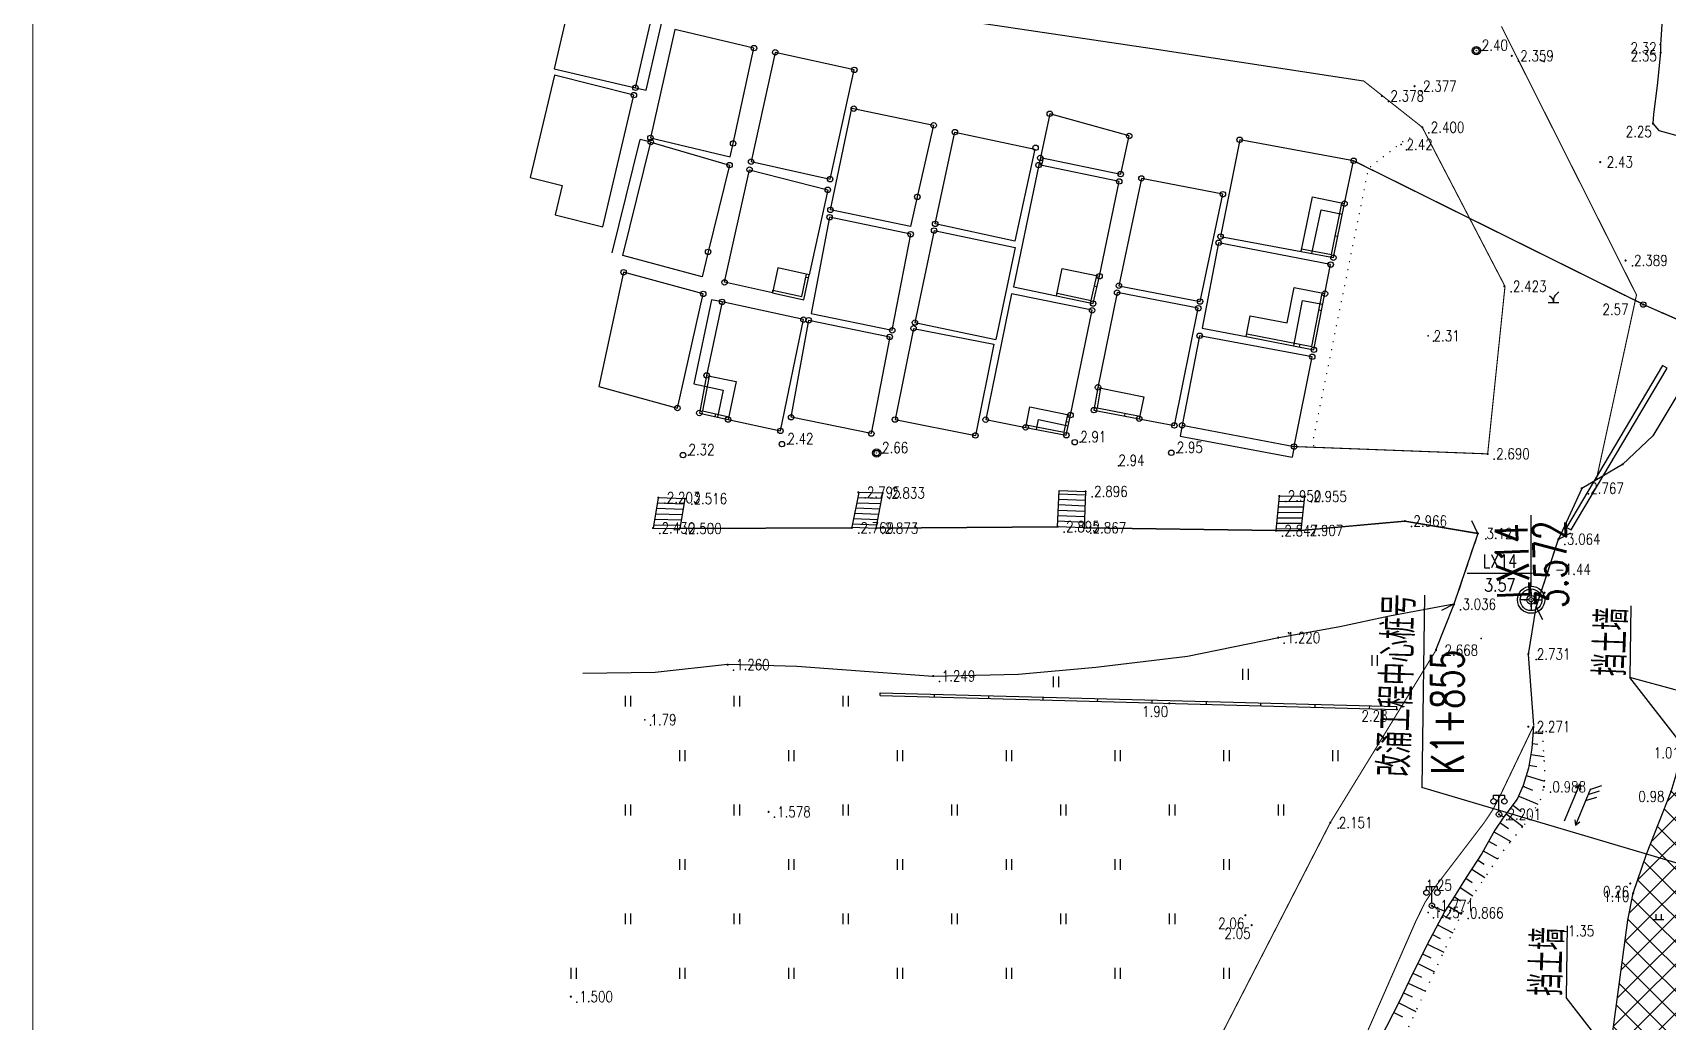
# Model space of a CAD drawing. Extents: x 500036 to 1001740, y 2543128 to 5086681.
# Drawn here: x 500612.9 to 500763.1, y 2544388.8 to 2544479.6 of the extents above; entities that cross this region are included whole.
import ezdxf
from ezdxf.enums import TextEntityAlignment as Align

# ---------------------------------------------------------------- set-up
doc = ezdxf.new("R2010")
doc.units = 0
doc.header["$LTSCALE"] = 0.5
for name, pattern in [('2-1', [6, 2, -1, 2, -1]), ('X4', [1.6, 0, -1.6]), ('X5', [3, 2, -1])]:
    doc.linetypes.add(name, pattern=pattern)
doc.layers.get('0').update_dxf_attribs({"linetype": 'CONTINUOUS', "lineweight": 5})
for name, color, linetype in [('0-文字', 7, 'CONTINUOUS'), ('1-村民住宅', 7, 'CONTINUOUS'), ('GCD', 8, 'CONTINUOUS'), ('地形图', 8, 'CONTINUOUS'), ('控制导线点', 7, 'CONTINUOUS'), ('桥梁', 6, 'CONTINUOUS')]:
    doc.layers.add(name, color=color, linetype=linetype)
doc.styles.add('HZ', font='romans.shx', dxfattribs={"width": 0.8, "bigfont": 'hztxt.shx'})
doc.styles.get("Standard").update_dxf_attribs({"font": 'simplex1.shx', "width": 0.7, "bigfont": 'hztxt.shx'})
doc.styles.add('里程桩号', font='simplex1.shx', dxfattribs={"bigfont": 'HZTXT.shx'})
doc.linetypes.add('10421', pattern='A,2,[150,AAA.SHX,S=1,R=0,X=0,Y=1],1e-11', length=2)
doc.linetypes.add('10422', pattern='A,2,[150,AAA.SHX,S=1,R=0,X=0,Y=1],2,[177,AAA.SHX,S=1,R=0,X=0,Y=0.8],1e-09', length=4)
doc.linetypes.add('444', pattern='A,4.5,[145,AAA.SHX,S=1,R=0,X=0,Y=1],4.5,-0.5,[146,AAA.SHX,S=1,R=0,X=0,Y=0],-0.5', length=10)

# ---------------------------------------------------------------- blocks, each defined once
blk = doc.blocks.new('控制导线点')
at = {"layer": '控制导线点'}
for p, q in [((500961.792, 2543567.946, 3.298), (500960.192, 2543567.946)), ((500962.192, 2543568.346, 3.298), (500962.192, 2543569.946)), ((500962.192, 2543567.546, 3.298), (500962.192, 2543565.946)), ((500962.592, 2543567.946, 3.298), (500964.192, 2543567.946))]:
    blk.add_line(p, q, dxfattribs=at)
for centre, radius in [((500962.192, 2543567.946), 2.5), ((500962.192, 2543567.946), 2), ((500962.192, 2543567.946, 3.298), 0.4)]:
    blk.add_circle(centre, radius, dxfattribs=at)
blk = doc.blocks.new('GC200')
at = {"linetype": 'Continuous', "const_width": 0.2, "flags": 128}
blk.add_lwpolyline([(-0.1, 0, 1), (0.1, 0, 1)], format="xyb", close=True, dxfattribs=at)
blk = doc.blocks.new('gc116')
for p, q in [((-1.3, 0), (-0.8, 0)), ((0, 1.3), (0, 0.8)), ((1.3, 0), (0.8, 0)), ((0, -1.3), (0, -0.8))]:
    blk.add_line(p, q)
blk.add_circle((0, 0), 0.8)
blk.add_point((0, 0))
blk = doc.blocks.new('gc121')
for p, q in [((-0.5, -1), (-0.5, 1)), ((0.5, -1), (0.5, 1))]:
    blk.add_line(p, q)
blk = doc.blocks.new('gc013c')
at = {"linetype": 'Continuous'}
blk.add_line((0.5, 0), (4, 0), dxfattribs=at)
at = {"linetype": 'Continuous', "const_width": 0.15, "flags": 128}
blk.add_lwpolyline([(3.775, 0, 1), (3.925, 0, 1)], format="xyb", close=True, dxfattribs=at)
blk = doc.blocks.new('gc170')
at = {"linetype": 'Continuous'}
blk.add_circle((0, 0), 0.5, dxfattribs=at)
blk = doc.blocks.new('VH')
at = {"const_width": 0.000125}
blk.add_lwpolyline([(-0.00006, 0, 1), (0.00006, 0, 1)], format="xyb", close=True, dxfattribs=at)
blk = doc.blocks.new('A501')
for radius in [0.00075, 0.000014]:
    blk.add_circle((0, 0), radius)
blk = doc.blocks.new('gc097')
for p, q in [((-1, 2.9), (-1, 3.5)), ((-1, 3.5), (1, 3.5)), ((0, 0.5), (0, 3.5)), ((1, 3.5), (1, 2.9))]:
    blk.add_line(p, q)
for centre in [(-1, 2.4), (0, 0), (1, 2.4)]:
    blk.add_circle(centre, 0.5)
blk = doc.blocks.new('VN')
for p, q in [((0.001, 0), (-0.001, 0)), ((-0.0003, 0.0009), (-0.0007, 0.0012)), ((-0.0001, 0.0007), (-0.0003, 0.0009)), ((0, 0.0004), (-0.0001, 0.0007)), ((0, 0.0004), (0.0001, 0.0008)), ((0, 0), (0, 0.0004)), ((0, 0), (0, 0)), ((0.0001, 0.0008), (0.0002, 0.0011)), ((0.0001, 0), (0.0001, 0.0008)), ((0.0002, 0.0011), (0.0004, 0.0014)), ((0.0004, 0.0014), (0.0007, 0.0017)), ((0.0007, 0.0017), (0.001, 0.002))]:
    blk.add_line(p, q)
blk = doc.blocks.new('HN')
for p, q in [((0.00001, 0.00107), (0.00726, 0.00107)), ((0.00326, 0.00107), (0.00326, 0.00107)), ((0.00636, 0.00157), (0.00726, 0.00107)), ((0.00726, 0.00107), (0.00636, 0.00057)), ((0.00089, -0.00059), (-0.00001, -0.00109)), ((0.00724, -0.00109), (-0.00001, -0.00109)), ((-0.00001, -0.00109), (0.00089, -0.00159)), ((0.00489, -0.00107), (0.00628, -0.00269)), ((0.00611, -0.00109), (0.00751, -0.00271)), ((0.00722, -0.00111), (0.00862, -0.00273))]:
    blk.add_line(p, q)
blk = doc.blocks.new('gc119')
for p, q in [((-1, 0), (1, 0)), ((-0.5, 1), (-0.5, 0)), ((0.5, 1), (0.5, 0))]:
    blk.add_line(p, q)

msp = doc.modelspace()

# ---------------------------------------------------------------- hatches: boundary and pattern name
at = {"layer": '1-村民住宅'}
h = msp.add_hatch(dxfattribs=at)
h.set_pattern_fill('ANSI37', color=2, scale=0.5, style=0)
h.paths.add_polyline_path([(500756.639, 2544383.636), (500757.179, 2544384.54), (500758.034, 2544387.159), (500758.925, 2544393.743), (500759.585, 2544398.463), (500759.989, 2544400.572), (500762.635, 2544407.794), (500763.465, 2544409.907), (500763.937, 2544411.449), (500764.381, 2544413.612), (500764.482, 2544413.98), (500771.5, 2544408.763), (500771.497, 2544408.579), (500793.986, 2544408.254), (500815.045, 2544407.95), (500817.272, 2544406.853), (500819.465, 2544405.478), (500822.511, 2544403.231), (500825.651, 2544401.178), (500827.528, 2544400.364), (500836.528, 2544397.148), (500847.374, 2544392.841), (500862.037, 2544387.52), (500866.122, 2544386.06), (500866.35, 2544381.545), (500858.721, 2544386.024), (500826.198, 2544387.59), (500816.204, 2544387.931), (500776.958, 2544388.498), (500771.208, 2544388.582)])

# ---------------------------------------------------------------- linework, layer by layer
msp.add_lwpolyline([(500612.923, 2544631.656), (500974.652, 2544631.656), (500974.652, 2544158.863), (500612.923, 2544158.863)], close=True)
at = {"layer": '0-文字', "color": 7}
for p, q in [((500759.781, 2544426.964), (500759.688, 2544420.376)), ((500764.171, 2544419.17, 0.525), (500759.688, 2544420.376)), ((500764.949, 2544413.633), (500759.688, 2544420.376)), ((500753.918, 2544397.574), (500753.825, 2544390.986))]:
    msp.add_line(p, q, dxfattribs=at)
at = {"layer": '0-文字'}
msp.add_line((500759.085, 2544384.243), (500753.825, 2544390.986), dxfattribs=at)
at = {"layer": '地形图', "linetype": 'Continuous'}
for p, q in [((500751.395, 2544477.179), (500751.84, 2544476.951)), ((500728.8, 2544450.86), (500729.614, 2544455.042)), ((500729.614, 2544455.042), (500731.476, 2544454.679)), ((500670.407, 2544436.909), (500669.931, 2544434.124)), ((500672.867, 2544436.816), (500670.407, 2544436.909)), ((500672.414, 2544434.081), (500672.867, 2544436.816)), ((500688.842, 2544437.396), (500688.201, 2544434.194)), ((500690.94, 2544436.844), (500688.744, 2544436.908)), ((500691.032, 2544437.335), (500688.842, 2544437.396)), ((500690.428, 2544434.109), (500691.032, 2544437.335)), ((500707.103, 2544434.243), (500707.238, 2544437.578)), ((500709.638, 2544436.638), (500707.204, 2544436.738)), ((500709.658, 2544437.138), (500707.224, 2544437.236)), ((500709.672, 2544437.48), (500709.537, 2544434.14)), ((500727.467, 2544437.061), (500727.159, 2544433.885)), ((500729.815, 2544437.019), (500727.467, 2544437.061)), ((500729.483, 2544433.896), (500729.815, 2544437.019)), ((500672.622, 2544435.336), (500670.149, 2544435.402)), ((500672.704, 2544435.829), (500670.235, 2544435.904)), ((500672.785, 2544436.323), (500670.321, 2544436.407)), ((500690.664, 2544435.369), (500688.451, 2544435.445)), ((500690.756, 2544435.861), (500688.549, 2544435.933)), ((500690.848, 2544436.352), (500688.647, 2544436.42)), ((500709.577, 2544435.139), (500707.143, 2544435.241)), ((500709.598, 2544435.639), (500707.163, 2544435.74)), ((500709.618, 2544436.138), (500707.184, 2544436.239)), ((500729.656, 2544435.527), (500727.32, 2544435.544)), ((500729.709, 2544436.025), (500727.369, 2544436.05)), ((500729.762, 2544436.522), (500727.418, 2544436.555)), ((500672.458, 2544434.35), (500669.978, 2544434.398)), ((500672.54, 2544434.843), (500670.064, 2544434.9)), ((500690.48, 2544434.386), (500688.256, 2544434.469)), ((500690.572, 2544434.878), (500688.354, 2544434.957)), ((500709.537, 2544434.14), (500707.103, 2544434.243)), ((500709.557, 2544434.64), (500707.123, 2544434.742)), ((500729.498, 2544434.036), (500727.173, 2544434.027)), ((500729.551, 2544434.533), (500727.222, 2544434.533)), ((500729.604, 2544435.03), (500727.271, 2544435.038)), ((500745.717, 2544433.624), (500745.149, 2544434.771)), ((500745.721, 2544433.624), (500745.717, 2544433.624)), ((500753.124, 2544433.099), (500754.266, 2544433.678)), ((500744.732, 2544429.979), (500750.732, 2544429.979)), ((500743.523, 2544427.12), (500742.376, 2544426.552)), ((500751.08, 2544426.852), (500751.03, 2544426.854)), ((500751.08, 2544426.852), (500751.659, 2544425.71)), ((500690.786, 2544418.72), (500690.793, 2544418.97)), ((500695.784, 2544418.587), (500695.791, 2544418.837)), ((500700.782, 2544418.454), (500700.789, 2544418.704)), ((500705.781, 2544418.321), (500705.787, 2544418.571)), ((500710.779, 2544418.188), (500710.786, 2544418.438)), ((500715.777, 2544418.055), (500715.784, 2544418.305)), ((500720.775, 2544417.922), (500720.782, 2544418.172)), ((500725.774, 2544417.789), (500725.78, 2544418.039)), ((500730.772, 2544417.656), (500730.778, 2544417.906)), ((500735.77, 2544417.524), (500735.777, 2544417.773)), ((500738.274, 2544417.457), (500738.281, 2544417.707)), ((500750.704, 2544414.313), (500751.215, 2544414.272)), ((500750.784, 2544415.31), (500751.685, 2544415.238)), ((500750.575, 2544413.323), (500751.798, 2544413.119)), ((500750.155, 2544411.371), (500751.842, 2544410.855)), ((500750.41, 2544412.336), (500751.138, 2544412.215)), ((500749.859, 2544410.416), (500750, 2544410.356)), ((500749.859, 2544410.416), (500750.737, 2544410.04)), ((500748.925, 2544408.663), (500749.693, 2544408.079)), ((500749.465, 2544409.497), (500750, 2544409.268)), ((500750, 2544409.268), (500751.227, 2544408.741)), ((500747.744, 2544407.05), (500748.523, 2544406.526)), ((500748.319, 2544407.867), (500749.859, 2544406.696)), ((500746.707, 2544405.341), (500747.417, 2544404.942)), ((500747.198, 2544406.213), (500748.762, 2544405.332)), ((500746.217, 2544404.47), (500747.534, 2544403.728)), ((500745.152, 2544402.778), (500746.363, 2544402.002)), ((500745.691, 2544403.62), (500746.308, 2544403.225)), ((500744.076, 2544401.092), (500745.258, 2544400.339)), ((500744.613, 2544401.935), (500745.208, 2544401.556)), ((500743.001, 2544399.405), (500744.206, 2544398.638)), ((500743.538, 2544400.248), (500744.132, 2544399.87)), ((500743.538, 2544400.248), (500744.132, 2544399.87)), ((500742.491, 2544398.546), (500743.16, 2544398.187)), ((500741.546, 2544396.783), (500742.264, 2544396.398)), ((500742.019, 2544397.664), (500743.405, 2544396.921)), ((500740.638, 2544395.001), (500741.396, 2544394.622)), ((500741.086, 2544395.895), (500742.578, 2544395.149)), ((500739.744, 2544393.212), (500740.533, 2544392.837)), ((500740.191, 2544394.107), (500741.732, 2544393.336)), ((500739.315, 2544392.309), (500740.897, 2544391.556)), ((500738.455, 2544390.503), (500740.02, 2544389.688)), ((500738.885, 2544391.406), (500739.679, 2544391.028)), ((500737.993, 2544389.616), (500738.794, 2544389.199))]:
    msp.add_line(p, q, dxfattribs=at)
at = {"layer": '地形图', "linetype": '2-1'}
for p, q in [((500705.522, 2544468.175), (500705.767, 2544468.124)), ((500732.848, 2544460.904), (500732.603, 2544460.955)), ((500729.476, 2544459.526), (500729.522, 2544459.772)), ((500684.219, 2544457.101), (500683.975, 2544457.155)), ((500710.719, 2544456.275), (500710.475, 2544456.333)), ((500680.894, 2544455.728), (500680.947, 2544455.972)), ((500706.999, 2544455.449), (500707.05, 2544455.694)), ((500731.361, 2544454.095), (500731.115, 2544454.144)), ((500724.432, 2544451.711), (500724.479, 2544451.956)), ((500729.339, 2544450.755), (500729.387, 2544451.001)), ((500674.85, 2544448.14), (500675.095, 2544448.092)), ((500710.81, 2544447.05), (500711.056, 2544447.006)), ((500675.629, 2544444.361), (500675.684, 2544444.605)), ((500713.267, 2544444.423), (500713.314, 2544444.669)), ((500704.17, 2544443.37), (500704.217, 2544443.615)), ((500708.148, 2544443.825), (500707.903, 2544443.877))]:
    msp.add_line(p, q, dxfattribs=at)
at = {"layer": '地形图'}
for p, q in [((500759.125, 2544455.548), (500736.091, 2544466.981)), ((500853.055, 2544413.99), (500762.746, 2544453.851))]:
    msp.add_line(p, q, dxfattribs=at)
at = {"layer": '地形图', "linetype": 'X5'}
for p, q in [((500745.717, 2544433.624), (500743.523, 2544427.12)), ((500751.08, 2544426.852), (500753.124, 2544433.099))]:
    msp.add_line(p, q, dxfattribs=at)
at = {"layer": '地形图', "linetype": '10421', "flags": 128}
for points in [[(500767.231, 2544502.664), (500766.567, 2544499.339), (500765.376, 2544492.3), (500764.594, 2544490.717), (500764.05, 2544489.562), (500763.299, 2544486.649), (500762.737, 2544482.192), (500762.493, 2544478.55), (500762.513, 2544477.811), (500762.187, 2544474.793), (500761.855, 2544472.158), (500761.803, 2544471.288), (500762.36, 2544470.64), (500763.908, 2544470.223), (500766.529, 2544470.003), (500769.23, 2544470.061), (500774.43, 2544470.261), (500780.171, 2544470.656), (500784.843, 2544470.815), (500785.929, 2544470.293), (500786.268, 2544469.272), (500786.427, 2544466.979), (500786.555, 2544465.103), (500786.502, 2544461.832), (500785.883, 2544456.21), (500785.369, 2544453.135), (500784.902, 2544451.522), (500783.775, 2544449.457), (500782.681, 2544448.572), (500780.266, 2544448.08), (500777.694, 2544448.146), (500775.599, 2544448.581), (500772.627, 2544449.742), (500770.073, 2544450.797), (500768.382, 2544450.996), (500766.863, 2544450.365), (500765.471, 2544448.699), (500763.728, 2544445.809), (500761.783, 2544442.581), (500759.01, 2544439.971)], [(500751.828, 2544218.308), (500743.478, 2544223.963), (500741.913, 2544224.655), (500740.268, 2544225.036), (500736.89, 2544224.982), (500735.876, 2544225.105), (500734.744, 2544225.448), (500733.348, 2544226.226), (500727.764, 2544229.804), (500727.332, 2544230.244), (500727.128, 2544230.746), (500726.965, 2544231.359), (500727.073, 2544232.232), (500727.217, 2544232.942), (500729.398, 2544239.246), (500730.008, 2544241.715), (500730.507, 2544243.935), (500731.476, 2544247.418), (500731.594, 2544248.561), (500731.571, 2544249.703), (500731.373, 2544250.471), (500730.65, 2544251.268), (500729.811, 2544251.81), (500726.183, 2544253.815), (500722.683, 2544255.764), (500720.073, 2544256.647), (500718.528, 2544256.899), (500716.433, 2544256.877), (500714.603, 2544256.685), (500712.682, 2544256.304), (500710.228, 2544255.007), (500708.163, 2544253.681), (500706.684, 2544252.215), (500706.497, 2544252.095), (500706.321, 2544252.053), (500706.075, 2544252.112), (500705.858, 2544252.214), (500705.673, 2544252.639), (500705.61, 2544253.066), (500705.593, 2544254.54), (500705.856, 2544258.589), (500706.093, 2544260.71), (500706.62, 2544262.499), (500708.675, 2544267.258), (500710.126, 2544269.807), (500712.118, 2544271.954), (500714.747, 2544274.072), (500719.857, 2544278.15), (500722.382, 2544280.64), (500724.444, 2544284.136), (500726.573, 2544288.956), (500731.579, 2544298.81), (500732.291, 2544300.015), (500732.679, 2544301.597), (500732.535, 2544302.741), (500731.627, 2544303.763), (500725.289, 2544308.511), (500723.841, 2544309.386), (500719.015, 2544310.92), (500718.588, 2544311.351), (500718.38, 2544311.717), (500718.373, 2544312.29), (500718.469, 2544312.792), (500726.375, 2544328.993), (500732.87, 2544343.05), (500734.09, 2544345.607), (500741.539, 2544360.248), (500742.284, 2544361.221), (500744.512, 2544363.276), (500745.077, 2544364.072), (500745.83, 2544365.316), (500750.719, 2544375.332), (500752.034, 2544377.447), (500753.152, 2544379.037), (500756.099, 2544382.681), (500757.179, 2544384.59), (500758.034, 2544387.159), (500759.511, 2544398.075), (500759.989, 2544400.572), (500761.203, 2544404.147), (500763.465, 2544409.907), (500763.937, 2544411.449), (500764.381, 2544413.612), (500766.33, 2544420.699), (500766.992, 2544422.07), (500768.222, 2544422.933), (500770.083, 2544423.655), (500770.995, 2544423.832), (500773.391, 2544423.773), (500776.854, 2544423.336), (500781.317, 2544422.544), (500788.45, 2544420.815), (500792.487, 2544419.489), (500805.896, 2544412.731), (500808.767, 2544410.975), (500817.322, 2544406.853), (500819.274, 2544405.621), (500822.164, 2544403.458), (500825.651, 2544401.178), (500827.528, 2544400.364), (500836.578, 2544397.148), (500847.324, 2544392.841), (500866.073, 2544386.06), (500868.131, 2544385.093), (500869.506, 2544384.103), (500871.51, 2544382.51), (500873.622, 2544381.639), (500875.283, 2544381.37), (500877.148, 2544381.174), (500879.325, 2544380.443), (500882.247, 2544379.286), (500885.09, 2544377.837), (500886.698, 2544377.339), (500888.787, 2544376.723), (500890.343, 2544376.124), (500891.859, 2544375.31), (500892.842, 2544374.501), (500893.834, 2544373.26), (500897.045, 2544370.462)]]:
    msp.add_lwpolyline(points, dxfattribs=at)
at = {"layer": '地形图', "linetype": 'Continuous'}
for points in [[(500654.95, 2544486.91), (500656.53, 2544487.1), (500692.07, 2544481.7), (500715.79, 2544478.2), (500735.208, 2544475.217)], [(500669.284, 2544474.355), (500671.444, 2544483.695)], [(500668.31, 2544474.58), (500669.284, 2544474.355)], [(500666.179, 2544459.399), (500668.749, 2544469.829)], [(500669.72, 2544469.59), (500668.749, 2544469.829)], [(500705.522, 2544468.175), (500705.383, 2544467.505)], [(500705.767, 2544468.124), (500705.628, 2544467.454)], [(500729.476, 2544459.526), (500732.45, 2544458.97), (500733.47, 2544463.93)], [(500729.522, 2544459.772), (500732.255, 2544459.261), (500733.225, 2544463.98)], [(500730.46, 2544459.342), (500731.307, 2544463.364)], [(500731.307, 2544463.364), (500733.269, 2544462.95)], [(500695.75, 2544461.46), (500693.99, 2544453)], [(500695.75, 2544461.46), (500703.191, 2544459.912)], [(500703.191, 2544459.912), (500701.431, 2544451.452)], [(500680.894, 2544455.728), (500683.776, 2544455.099), (500684.282, 2544457.385)], [(500680.947, 2544455.972), (500683.586, 2544455.396), (500684.038, 2544457.439)], [(500706.999, 2544455.449), (500710.36, 2544454.75), (500710.95, 2544457.26)], [(500707.05, 2544455.694), (500710.172, 2544455.044), (500710.707, 2544457.317)], [(500675.291, 2544455.106), (500673.666, 2544447.367), (500676.367, 2544446.799)], [(500676.27, 2544454.9), (500675.291, 2544455.106)], [(500724.432, 2544451.711), (500730.65, 2544450.5), (500731.67, 2544455.66)], [(500724.479, 2544451.956), (500730.453, 2544450.793), (500731.425, 2544455.708)], [(500693.86, 2544452.47), (500692.16, 2544444.09)], [(500693.86, 2544452.47), (500701.25, 2544451.01)], [(500693.99, 2544453), (500701.431, 2544451.452)], [(500701.25, 2544451.01), (500699.55, 2544442.63)], [(500674.85, 2544448.14), (500674.18, 2544444.69), (500676.82, 2544444.09)], [(500675.095, 2544448.092), (500674.472, 2544444.88), (500676.875, 2544444.334)], [(500676.367, 2544446.799), (500675.845, 2544444.312)], [(500710.81, 2544447.05), (500710.44, 2544444.96), (500714.6, 2544444.17)], [(500711.056, 2544447.006), (500710.729, 2544445.16), (500714.647, 2544444.416)], [(500704.17, 2544443.37), (500707.9, 2544442.65), (500708.29, 2544444.5)], [(500704.217, 2544443.615), (500707.706, 2544442.942), (500708.045, 2544444.552)], [(500692.16, 2544444.09), (500699.55, 2544442.63)], [(500705.152, 2544443.18), (500705.338, 2544444.086)], [(500705.338, 2544444.086), (500708.084, 2544443.521)], [(500718.54, 2544443.56), (500718.354, 2544442.577)], [(500718.354, 2544442.577), (500728.644, 2544440.627)], [(500728.83, 2544441.61), (500728.644, 2544440.627)]]:
    msp.add_lwpolyline(points, dxfattribs=at)
for points in [[(500663, 2544485.66), (500660.84, 2544476.32), (500668.31, 2544474.58), (500670.47, 2544483.92)], [(500671.94, 2544479.94), (500669.69, 2544469.97), (500677.01, 2544468.229), (500677.28, 2544469.46), (500679.2, 2544478.22)], [(500681.15, 2544477.83), (500678.94, 2544467.79), (500686.2, 2544466.18), (500688.42, 2544476.22)], [(500658.65, 2544466.33), (500661.58, 2544465.597), (500660.94, 2544462.9), (500665.3, 2544461.81), (500668.17, 2544473.9), (500660.88, 2544475.723)], [(500688.186, 2544472.705), (500695.71, 2544471.13), (500694.21, 2544464.55), (500693.588, 2544461.82), (500686.23, 2544463.36), (500688.186, 2544472.705)], [(500706.38, 2544472.19), (500705.522, 2544468.175), (500712.9, 2544466.64), (500713.68, 2544470.15), (500706.38, 2544472.19)], [(500697.66, 2544470.5), (500704.993, 2544468.926), (500703.183, 2544460.496), (500695.85, 2544462.07)], [(500730.534, 2544464.548), (500733.47, 2544463.93), (500734.3, 2544467.87), (500723.83, 2544469.8), (500722.07, 2544460.91), (500729.476, 2544459.526)], [(500676.96, 2544467.47), (500674.99, 2544459.5), (500674.426, 2544457.219), (500667.15, 2544459.16), (500669.72, 2544469.59)], [(500684.282, 2544457.385), (500681.401, 2544458.022), (500680.894, 2544455.728), (500676.5, 2544456.7), (500678.79, 2544467.05), (500685.98, 2544465.2), (500684.275, 2544457.387)], [(500705.383, 2544467.505), (500703.046, 2544456.272), (500706.999, 2544455.449), (500707.523, 2544457.972), (500710.95, 2544457.26), (500712.76, 2544465.97), (500705.383, 2544467.505)], [(500712.73, 2544456.39), (500720.19, 2544454.93), (500722.29, 2544464.8), (500714.8, 2544466.25)], [(500686.15, 2544462.68), (500684.45, 2544453.85), (500691.9, 2544452.29), (500693.6, 2544461.12)], [(500724.806, 2544453.635), (500728.193, 2544452.975), (500728.823, 2544456.214), (500731.67, 2544455.66), (500732.19, 2544458.33), (500721.9, 2544460.33), (500720.375, 2544452.501), (500724.432, 2544451.711), (500724.806, 2544453.635)], [(500667.22, 2544457.63), (500664.94, 2544447.13), (500672.17, 2544445.15), (500674.54, 2544455.64)], [(500677.552, 2544447.573), (500676.82, 2544444.09), (500681.63, 2544443.05), (500683.75, 2544453.27), (500676.27, 2544454.9), (500674.85, 2544448.14), (500677.552, 2544447.573)], [(500704.56, 2544445.267), (500708.29, 2544444.5), (500710.27, 2544454.13), (500702.869, 2544455.652), (500700.49, 2544444.08), (500704.17, 2544443.37)], [(500715.013, 2544446.191), (500714.6, 2544444.17), (500717.83, 2544443.55), (500720.03, 2544454.32), (500712.57, 2544455.75), (500710.81, 2544447.05), (500715.013, 2544446.191)], [(500684.23, 2544453.22), (500691.67, 2544451.69), (500689.98, 2544442.8), (500682.61, 2544444.3)], [(500720.15, 2544451.79), (500718.54, 2544443.56), (500728.83, 2544441.61), (500730.5, 2544449.86)]]:
    msp.add_lwpolyline(points, close=True, dxfattribs=at)
at = {"layer": '地形图', "linetype": 'Continuous', "const_width": 0.1, "flags": 128}
for points in [[(500750, 2544476.005), (500747.88, 2544480.219)], [(500756.602, 2544438.556), (500760.294, 2544455.544), (500750, 2544476.005)], [(500728.83, 2544441.61), (500746.619, 2544440.936), (500748.21, 2544456.33), (500740.608, 2544470.948), (500735.208, 2544475.217)], [(500728.538, 2544400), (500732.16, 2544407.053), (500741.87, 2544422.897)], [(500750.835, 2544415.946), (500750, 2544414.201)], [(500750, 2544414.201), (500747.741, 2544409.481), (500747.063, 2544408.185), (500746.281, 2544407.025), (500741.824, 2544401.184), (500741.045, 2544400)], [(500635.711, 2544370.008), (500699.367, 2544357.4), (500710.53, 2544363.14), (500720.842, 2544385.015), (500728.538, 2544400)], [(500741.045, 2544400), (500740.855, 2544399.711), (500739.994, 2544397.939), (500734.464, 2544385.336), (500723.913, 2544363.301), (500714.704, 2544343.724), (500704.345, 2544321.025), (500683.785, 2544276.125), (500672.767, 2544252.085)]]:
    msp.add_lwpolyline(points, dxfattribs=at)
at = {"layer": '地形图', "flags": 128}
msp.add_lwpolyline([(500918.46, 2544387.109), (500854.884, 2544413.182), (500760.916, 2544454.659), (500734.3, 2544467.87)], dxfattribs=at)
at = {"layer": '地形图', "linetype": '10422', "flags": 128}
for points in [[(500759.01, 2544439.971), (500755.259, 2544437.767), (500753.124, 2544433.099)], [(500688.201, 2544434.144), (500672.364, 2544434.081)], [(500707.103, 2544434.243), (500690.428, 2544434.109)], [(500727.159, 2544433.885), (500709.537, 2544434.14)], [(500745.767, 2544433.624), (500739.011, 2544434.759), (500729.483, 2544433.896)], [(500741.87, 2544422.897), (500743.523, 2544427.07)], [(500751.03, 2544426.852), (500750.354, 2544422.487), (500750.831, 2544416.003)]]:
    msp.add_lwpolyline(points, dxfattribs=at)
at = {"layer": '地形图', "linetype": 'Continuous', "flags": 128}
msp.add_lwpolyline([(500672.414, 2544434.081), (500672.867, 2544436.816), (500670.407, 2544436.909), (500669.931, 2544434.124)], close=True, dxfattribs=at)
for points, elevation in [([(500690.428, 2544434.109), (500691.032, 2544437.335), (500688.842, 2544437.396), (500688.201, 2544434.194)], 2.873), ([(500709.672, 2544437.48), (500709.537, 2544434.14), (500707.103, 2544434.243), (500707.238, 2544437.578)], 2.896), ([(500729.483, 2544433.896), (500729.815, 2544437.019), (500727.467, 2544437.061), (500727.159, 2544433.885)], 2.907)]:
    msp.add_lwpolyline(points, close=True, dxfattribs=dict(at, elevation=elevation))
at = {"layer": '地形图', "linetype": '444', "flags": 128}
for points in [[(500672.364, 2544434.081), (500688.201, 2544434.144)], [(500690.428, 2544434.109), (500707.103, 2544434.243)], [(500709.537, 2544434.14), (500727.159, 2544433.885)], [(500729.433, 2544433.896), (500739.011, 2544434.759), (500745.717, 2544433.624)]]:
    msp.add_lwpolyline(points, dxfattribs=at)
at = {"layer": '地形图', "linetype": 'Continuous', "flags": 128}
for points, elevation in [([(500745.767, 2544433.62), (500745.717, 2544433.624), (500743.523, 2544427.12), (500743.525, 2544427.12)], 3.057), ([(500751.03, 2544426.854), (500751.08, 2544426.852), (500753.124, 2544433.099)], 3.057), ([(500690.786, 2544418.72), (500738.274, 2544417.457)], 1.902), ([(500747.655, 2544407.811), (500748.093, 2544407.57)], 2.201), ([(500741.492, 2544399.42), (500742.692, 2544398.92)], 1.771)]:
    msp.add_lwpolyline(points, dxfattribs=dict(at, elevation=elevation))
at = {"layer": '地形图', "linetype": '10421'}
msp.add_lwpolyline([(500663.48, 2544420.798), (500670.127, 2544420.879), (500676.771, 2544421.613), (500683.153, 2544421.441), (500690.601, 2544420.875), (500695.672, 2544420.519), (500703.493, 2544420.699), (500710.603, 2544421.322), (500719.023, 2544422.358), (500727.42, 2544424.049), (500733.039, 2544425.07), (500737.589, 2544426.053), (500743.523, 2544427.17)], dxfattribs=at)
at = {"layer": '地形图', "linetype": 'Continuous', "flags": 128}
for points in [[(500690.793, 2544418.97), (500738.281, 2544417.707)], [(500750.835, 2544415.946), (500750.672, 2544413.906), (500750.362, 2544412.047), (500750, 2544410.863)], [(500750, 2544410.863), (500749.874, 2544410.453), (500749.343, 2544409.213), (500748.093, 2544407.57), (500747.286, 2544406.37), (500746.081, 2544404.229), (500744.653, 2544401.998), (500743.38, 2544400)], [(500743.38, 2544400), (500742.692, 2544398.92), (500741.299, 2544396.322), (500739.769, 2544393.265), (500738.465, 2544390.522), (500736.756, 2544387.241)]]:
    msp.add_lwpolyline(points, dxfattribs=at)
at = {"layer": '地形图', "linetype": 'X4', "flags": 128}
for points in [[(500750, 2544406.871), (500750.334, 2544407.287), (500751.477, 2544409.149), (500751.784, 2544410.285), (500751.906, 2544411.472), (500751.724, 2544414.257), (500751.663, 2544415.77)], [(500745.045, 2544400), (500745.586, 2544400.859), (500747.87, 2544404.223), (500750, 2544406.871)], [(500686.457, 2544269.143), (500693.908, 2544286.535), (500700.887, 2544302.36), (500706.01, 2544314.394), (500708.975, 2544321.605), (500712.305, 2544328.156), (500715.128, 2544333.586), (500716.539, 2544336.688), (500717.154, 2544338.716), (500718.349, 2544342.594), (500720.859, 2544348.9), (500723.821, 2544356.364), (500726.614, 2544363.4), (500728.82, 2544367.881), (500731.982, 2544374.333), (500734.814, 2544379.467), (500737.459, 2544384.141), (500739.216, 2544387.973), (500741.482, 2544392.802), (500743.152, 2544396.378), (500744.26, 2544398.754), (500745.045, 2544400)]]:
    msp.add_lwpolyline(points, dxfattribs=at)
at = {"layer": '地形图'}
for centre in [(500679.2, 2544478.22), (500681.15, 2544477.83), (500745.58, 2544477.99), (500688.42, 2544476.22), (500668.31, 2544474.58), (500668.17, 2544473.9), (500688.37, 2544472.66), (500695.71, 2544471.13), (500706.38, 2544472.19), (500669.69, 2544469.97), (500669.72, 2544469.59), (500697.66, 2544470.5), (500713.68, 2544470.15), (500723.83, 2544469.8), (500677.28, 2544469.46), (500705.07, 2544469.06), (500705.51, 2544468.13), (500676.96, 2544467.47), (500678.79, 2544467.05), (500678.94, 2544467.79), (500705.35, 2544467.47), (500712.9, 2544466.64), (500734.3, 2544467.87), (500685.98, 2544465.2), (500686.2, 2544466.18), (500712.76, 2544465.97), (500714.8, 2544466.25), (500694.21, 2544464.55), (500722.29, 2544464.8), (500733.47, 2544463.93), (500686.15, 2544462.68), (500686.23, 2544463.36), (500695.85, 2544462.07), (500693.6, 2544461.12), (500695.75, 2544461.46), (500722.07, 2544460.91), (500674.99, 2544459.5), (500721.9, 2544460.33), (500667.22, 2544457.63), (500732.19, 2544458.33), (500732.45, 2544458.97), (500676.5, 2544456.7), (500710.95, 2544457.26), (500712.73, 2544456.39), (500674.54, 2544455.64), (500676.27, 2544454.9), (500710.36, 2544454.75), (500712.57, 2544455.75), (500720.19, 2544454.93), (500731.67, 2544455.66), (500683.75, 2544453.27), (500684.23, 2544453.22), (500693.99, 2544453), (500710.27, 2544454.13), (500720.03, 2544454.32), (500691.67, 2544451.69), (500691.9, 2544452.29), (500693.86, 2544452.47), (500720.15, 2544451.79), (500730.65, 2544450.5), (500730.5, 2544449.86), (500674.85, 2544448.14), (500710.81, 2544447.05), (500672.17, 2544445.15), (500674.18, 2544444.69), (500676.82, 2544444.09), (500682.61, 2544444.3), (500692.16, 2544444.09), (500700.49, 2544444.08), (500708.29, 2544444.5), (500710.44, 2544444.96), (500714.6, 2544444.17), (500681.63, 2544443.05), (500689.98, 2544442.8), (500699.55, 2544442.63), (500704.17, 2544443.37), (500707.9, 2544442.65), (500717.83, 2544443.55), (500718.54, 2544443.56), (500681.77, 2544441.83), (500690.47, 2544441.01), (500708.68, 2544442.01), (500717.55, 2544441.04), (500728.83, 2544441.61), (500672.68, 2544440.82)]:
    msp.add_circle(centre, 0.25, dxfattribs=at)
for p in [(500746.08, 2544477.99, 2.4), (500749.461, 2544477.014, 2.359), (500749.461, 2544477.014, 2.359), (500737.515, 2544473.326, 2.378), (500740.513, 2544474.223, 2.377), (500741.219, 2544470.448, 2.4), (500739.169, 2544468.868, 2.42), (500759.918, 2544458.206, 2.389), (500748.771, 2544455.83, 2.423), (500748.771, 2544455.83, 2.423), (500741.651, 2544451.279, 2.31), (500682.27, 2544441.83, 2.42), (500709.18, 2544442.01, 2.91), (500673.18, 2544440.82, 2.32), (500690.97, 2544441.01, 2.66), (500712.688, 2544439.848, 2.94), (500718.05, 2544441.04, 2.95), (500747.23, 2544440.436, 2.69), (500689.403, 2544436.896, 2.795), (500691.643, 2544436.835, 2.833), (500710.283, 2544436.98, 2.896), (500755.87, 2544437.267, 2.767), (500671.018, 2544436.409, 2.203), (500673.478, 2544436.316, 2.516), (500728.078, 2544436.561, 2.95), (500730.426, 2544436.519, 2.955), (500707.714, 2544433.743, 2.895), (500739.622, 2544434.259, 2.966), (500670.542, 2544433.624, 2.43), (500672.975, 2544433.581, 2.5), (500688.831, 2544433.644, 2.769), (500691.039, 2544433.609, 2.873), (500710.148, 2544433.64, 2.867), (500727.77, 2544433.385, 2.847), (500730.094, 2544433.396, 2.907), (500746.442, 2544433.124, 3.121), (500753.716, 2544432.599, 3.064), (500744.134, 2544426.62, 3.036), (500727.924, 2544423.549, 1.22), (500742.481, 2544422.397, 2.668), (500751.079, 2544422.037, 2.731), (500677.325, 2544421.063, 1.26), (500696.245, 2544420.019, 1.249), (500669.683, 2544416.005, 1.79), (500751.073, 2544415.374, 2.271), (500752.395, 2544409.835, 0.988), (500681.098, 2544407.538, 1.578), (500748.38, 2544407.311, 2.201), (500732.885, 2544406.553, 2.151), (500740.933, 2544400.805, 1.25), (500741.649, 2544398.297, 1.25), (500742.16, 2544398.92, 1.771), (500744.821, 2544398.254, 0.866), (500662.926, 2544390.557, 1.5)]:
    msp.add_point(p, dxfattribs=at)
at = {"layer": '地形图', "linetype": 'Continuous'}
for p in [(500738.669, 2544469.368, 2.42), (500741.151, 2544451.779, 2.31), (500728.305, 2544424.482, 1.26), (500746.011, 2544423.979, 1.23), (500669.183, 2544416.505, 1.79), (500741.149, 2544398.797, 1.25)]:
    msp.add_point(p, dxfattribs=at)
at = {"layer": '控制导线点'}
msp.add_line((500750.607, 2544428.784, 4.2), (500750.607, 2544435.302, 4.2), dxfattribs=at)
at = {"layer": '桥梁', "color": 7}
for p in [(500740.804, 2544427.959), (500780.47, 2544398.448)]:
    msp.add_line(p, (500740.554, 2544410.266), dxfattribs=at)
at = {"layer": '桥梁', "flags": 128}
msp.add_lwpolyline([(500762.679, 2544449.048), (500753.862, 2544434.184), (500754.303, 2544433.949), (500763.12, 2544448.813)], close=True, dxfattribs=at)

# ---------------------------------------------------------------- block references
at = {"layer": '地形图', "linetype": 'Continuous'}
for name, p, xscale, yscale, zscale in [('A501', (500745.58, 2544477.99), 500, 500, 500), ('VN', (500752.662, 2544454.814), 500, 500, 500), ('A501', (500690.47, 2544441.01), 500, 500, 500), ('gc097', (500747.655, 2544407.811, 2.201), 0.5, 0.5, 0.5), ('gc097', (500741.492, 2544399.42, 1.771), 0.5, 0.5, 0.5), ('gc097', (500741.492, 2544399.42, 1.771), 0.5, 0.5, 0.5)]:
    msp.add_blockref(name, p, dxfattribs=dict(at, xscale=xscale, yscale=yscale, zscale=zscale))
at = {"layer": '地形图', "linetype": 'Continuous', "xscale": 0.5, "yscale": 0.5}
for name, p in [('GC200', (500748.831, 2544477.514, 2.359)), ('GC200', (500739.902, 2544474.723, 2.377)), ('GC200', (500736.904, 2544473.826, 2.378)), ('GC200', (500740.608, 2544470.948, 2.4)), ('GC200', (500759.288, 2544458.706, 2.389)), ('GC200', (500748.16, 2544456.33, 2.423)), ('GC200', (500746.619, 2544440.936, 2.69)), ('GC200', (500759.01, 2544439.971, 3.028)), ('GC200', (500670.407, 2544436.909, 2.203)), ('GC200', (500672.867, 2544436.816, 2.516)), ('GC200', (500688.792, 2544437.396, 2.795)), ('GC200', (500691.032, 2544437.335, 2.833)), ('GC200', (500709.672, 2544437.48, 2.896)), ('GC200', (500727.467, 2544437.061, 2.95)), ('GC200', (500729.815, 2544437.019, 2.955)), ('GC200', (500755.259, 2544437.767, 2.767)), ('GC200', (500669.931, 2544434.124, 2.43)), ('GC200', (500672.364, 2544434.081, 2.5)), ('GC200', (500688.201, 2544434.144, 2.769)), ('GC200', (500690.428, 2544434.109, 2.873)), ('GC200', (500707.103, 2544434.243, 2.895)), ('GC200', (500709.537, 2544434.14, 2.867)), ('GC200', (500727.159, 2544433.885, 2.847)), ('GC200', (500729.483, 2544433.896, 2.907)), ('GC200', (500739.011, 2544434.759, 2.966)), ('GC200', (500745.717, 2544433.624, 3.121)), ('GC200', (500753.124, 2544433.099, 3.064)), ('gc116', (500750.607, 2544427.534, 3.572)), ('GC200', (500743.523, 2544427.12, 3.036)), ('GC200', (500751.08, 2544426.852, 3.057)), ('GC200', (500727.37, 2544424.049, 1.22)), ('gc121', (500736.256, 2544421.951)), ('GC200', (500741.87, 2544422.897, 2.668)), ('GC200', (500750.354, 2544422.537, 2.731)), ('GC200', (500676.771, 2544421.563, 1.26)), ('GC200', (500695.672, 2544420.519, 1.249)), ('gc121', (500706.969, 2544419.993)), ('gc121', (500724.384, 2544420.679)), ('gc121', (500667.64, 2544418.207)), ('gc121', (500677.64, 2544418.207)), ('gc121', (500687.64, 2544418.207)), ('GC200', (500750.348, 2544415.874, 2.271)), ('gc121', (500672.64, 2544413.207)), ('gc121', (500682.64, 2544413.207)), ('gc121', (500692.64, 2544413.207)), ('gc121', (500702.64, 2544413.207)), ('gc121', (500712.64, 2544413.207)), ('gc121', (500722.64, 2544413.207)), ('gc121', (500732.64, 2544413.207)), ('GC200', (500751.784, 2544410.335, 0.988)), ('gc121', (500667.64, 2544408.207)), ('gc121', (500677.64, 2544408.207)), ('gc121', (500687.64, 2544408.207)), ('gc121', (500697.64, 2544408.207)), ('gc121', (500707.64, 2544408.207)), ('gc121', (500717.64, 2544408.207)), ('gc121', (500727.64, 2544408.207)), ('GC200', (500680.544, 2544408.038, 1.578)), ('GC200', (500732.16, 2544407.053, 2.151)), ('GC200', (500747.655, 2544407.811, 2.201)), ('gc121', (500672.64, 2544403.207)), ('gc121', (500682.64, 2544403.207)), ('gc121', (500692.64, 2544403.207)), ('gc121', (500702.64, 2544403.207)), ('gc121', (500712.64, 2544403.207)), ('gc121', (500722.64, 2544403.207)), ('GC200', (500741.492, 2544399.42, 1.771)), ('gc121', (500667.64, 2544398.207)), ('gc121', (500677.64, 2544398.207)), ('gc121', (500687.64, 2544398.207)), ('gc121', (500697.64, 2544398.207)), ('gc121', (500707.64, 2544398.207)), ('gc121', (500717.64, 2544398.207)), ('GC200', (500744.21, 2544398.754, 0.866)), ('gc119', (500762.32, 2544398.142)), ('gc121', (500662.64, 2544393.207)), ('gc121', (500672.64, 2544393.207)), ('gc121', (500682.64, 2544393.207)), ('gc121', (500692.64, 2544393.207)), ('gc121', (500702.64, 2544393.207)), ('gc121', (500712.64, 2544393.207)), ('gc121', (500722.64, 2544393.207)), ('GC200', (500662.372, 2544391.057, 1.5))]:
    msp.add_blockref(name, p, dxfattribs=at)
at = {"layer": '地形图', "linetype": 'Continuous'}
ref = msp.add_blockref('GC200', (500762.493, 2544478.55, 2.323), dxfattribs=dict(at, xscale=0.5, yscale=0.5, zscale=0.5))
ref.add_attrib('height', '2.32', dxfattribs={"layer": 'GCD', "linetype": 'Continuous', "height": 1, "style": 'HZ', "width": 0.8}).set_placement((500759.743, 2544478.25, 2.32), align=Align.MIDDLE_LEFT)
ref = msp.add_blockref('GC200', (500762.513, 2544477.811, 2.347), dxfattribs=dict(at, xscale=0.5, yscale=0.5, zscale=0.5))
ref.add_attrib('height', '2.35', dxfattribs={"layer": 'GCD', "linetype": 'Continuous', "height": 1, "style": 'HZ', "width": 0.8}).set_placement((500759.763, 2544477.511, 2.35), align=Align.MIDDLE_LEFT)
ref = msp.add_blockref('GC200', (500761.803, 2544471.288, 2.251), dxfattribs=dict(at, xscale=0.5, yscale=0.5, zscale=0.5))
ref.add_attrib('height', '2.25', dxfattribs={"layer": 'GCD', "linetype": 'Continuous', "height": 1, "style": 'HZ', "width": 0.8}).set_placement((500759.303, 2544470.538, 2.25), align=Align.MIDDLE_LEFT)
at = {"layer": '地形图', "linetype": '2-1', "xscale": 500, "yscale": 500, "zscale": 500}
for p in [(500739.461, 2544469.954), (500737.041, 2544468.246), (500737.633, 2544468.707), (500738.225, 2544469.167), (500738.817, 2544469.628), (500735.856, 2544467.326), (500736.448, 2544467.786), (500735.269, 2544465.206), (500735.419, 2544465.941), (500735.569, 2544466.676), (500734.969, 2544463.737), (500735.119, 2544464.472), (500734.67, 2544462.267), (500734.82, 2544463.002), (500734.37, 2544460.797), (500734.52, 2544461.532), (500734.07, 2544459.327), (500734.22, 2544460.062), (500733.77, 2544457.858), (500733.92, 2544458.593), (500733.471, 2544456.388), (500733.621, 2544457.123), (500733.171, 2544454.918), (500733.321, 2544455.653), (500732.871, 2544453.448), (500733.021, 2544454.183), (500732.572, 2544451.979), (500732.721, 2544452.714), (500732.272, 2544450.509), (500732.422, 2544451.244), (500731.972, 2544449.039), (500732.122, 2544449.774), (500731.672, 2544447.569), (500731.822, 2544448.304), (500731.373, 2544446.1), (500731.522, 2544446.835), (500731.073, 2544444.63), (500731.223, 2544445.365), (500730.773, 2544443.16), (500730.923, 2544443.895), (500730.623, 2544442.425), (500730.628, 2544441.687)]:
    msp.add_blockref('VH', p, dxfattribs=at)
at = {"layer": '地形图', "yscale": 0.5}
for p, xscale, rotation in [((500734.3, 2544467.87), 0.5000000000597103, 333.6026689519551), ((500760.916, 2544454.659), 0.5000000000597103, 153.6026689519551), ((500760.916, 2544454.659), 0.5000000000845193, 336.183534141451)]:
    msp.add_blockref('gc013c', p, dxfattribs=dict(at, xscale=xscale, rotation=rotation))
at = {"layer": '地形图', "linetype": 'Continuous'}
ref = msp.add_blockref('GC200', (500756.961, 2544467.749, 2.43), dxfattribs=dict(at, xscale=0.5, yscale=0.5, zscale=0.5))
ref.add_attrib('height', '2.43', dxfattribs={"layer": 'GCD', "linetype": 'Continuous', "height": 1, "style": '里程桩号', "width": 0.8}).set_placement((500757.561, 2544467.749, 2.43), align=Align.MIDDLE_LEFT)
ref = msp.add_blockref('GC200', (500760.916, 2544454.659, 2.569), dxfattribs=dict(at, xscale=0.5, yscale=0.5, zscale=0.5))
ref.add_attrib('height', '2.57', dxfattribs={"layer": 'GCD', "linetype": 'Continuous', "height": 1, "style": 'HZ', "width": 0.8}).set_placement((500757.166, 2544454.209, 2.57), align=Align.MIDDLE_LEFT)
at = {"layer": '地形图', "xscale": 0.5, "yscale": 0.5}
msp.add_blockref('gc170', (500760.916, 2544454.659), dxfattribs=at)
at = {"layer": '地形图', "linetype": 'Continuous'}
ref = msp.add_blockref('GC200', (500751.837, 2544428.171, -1.439), dxfattribs=dict(at, xscale=0.5, yscale=0.5, zscale=0.5))
ref.add_attrib('height', '-1.44', dxfattribs={"layer": 'GCD', "linetype": 'Continuous', "height": 1, "style": 'HZ', "width": 0.8}).set_placement((500752.805, 2544430.317, -1.44), align=Align.MIDDLE_LEFT)
ref = msp.add_blockref('GC200', (500717.363, 2544418.013, 1.902), dxfattribs=dict(at, xscale=0.5, yscale=0.5, zscale=0.5))
ref.add_attrib('height', '1.90', dxfattribs={"layer": 'GCD', "linetype": 'Continuous', "height": 1, "style": 'HZ', "width": 0.8}).set_placement((500714.863, 2544417.263, 1.9), align=Align.MIDDLE_LEFT)
ref = msp.add_blockref('GC200', (500738.274, 2544417.457, 2.283), dxfattribs=dict(at, xscale=0.5, yscale=0.5, zscale=0.5))
ref.add_attrib('height', '2.28', dxfattribs={"layer": 'GCD', "linetype": 'Continuous', "height": 1, "style": 'HZ', "width": 0.8}).set_placement((500735.024, 2544416.857, 2.28), align=Align.MIDDLE_LEFT)
ref = msp.add_blockref('GC200', (500764.381, 2544413.612, 1.013), dxfattribs=dict(at, xscale=0.5, yscale=0.5, zscale=0.5))
ref.add_attrib('height', '1.01', dxfattribs={"layer": 'GCD', "linetype": 'Continuous', "height": 1, "style": 'HZ', "width": 0.8}).set_placement((500761.881, 2544413.462, 1.01), align=Align.MIDDLE_LEFT)
at = {"layer": '地形图', "linetype": 'Continuous', "xscale": 500.0000000001005, "yscale": 500, "zscale": 500, "rotation": 67.37902582875805}
msp.add_blockref('HN', (500754.185, 2544407.019), dxfattribs=at)
at = {"layer": '地形图', "linetype": 'Continuous'}
ref = msp.add_blockref('GC200', (500763.465, 2544409.907, 0.976), dxfattribs=dict(at, xscale=0.5, yscale=0.5, zscale=0.5))
ref.add_attrib('height', '0.98', dxfattribs={"layer": 'GCD', "linetype": 'Continuous', "height": 1, "style": 'HZ', "width": 0.8}).set_placement((500760.465, 2544409.457, 0.98), align=Align.MIDDLE_LEFT)
ref = msp.add_blockref('GC200', (500759.718, 2544401.453, 0.257), dxfattribs=dict(at, xscale=0.5, yscale=0.5, zscale=0.5))
ref.add_attrib('height', '0.26', dxfattribs={"layer": 'GCD', "linetype": 'Continuous', "height": 1, "style": 'HZ', "width": 0.8}).set_placement((500757.218, 2544400.703, 0.26), align=Align.MIDDLE_LEFT)
ref = msp.add_blockref('GC200', (500759.989, 2544400.572, 1.1), dxfattribs=dict(at, xscale=0.5, yscale=0.5, zscale=0.5))
ref.add_attrib('height', '1.10', dxfattribs={"layer": 'GCD', "linetype": 'Continuous', "height": 1, "style": 'HZ', "width": 0.8}).set_placement((500757.239, 2544400.272, 1.1), align=Align.MIDDLE_LEFT)
ref = msp.add_blockref('GC200', (500724.354, 2544398.541, 2.058), dxfattribs=dict(at, xscale=0.5, yscale=0.5, zscale=0.5))
ref.add_attrib('height', '2.06', dxfattribs={"layer": 'GCD', "linetype": 'Continuous', "height": 1, "style": 'HZ', "width": 0.8}).set_placement((500721.854, 2544397.791, 2.06), align=Align.MIDDLE_LEFT)
ref = msp.add_blockref('GC200', (500724.935, 2544397.63, 2.05), dxfattribs=dict(at, xscale=0.5, yscale=0.5, zscale=0.5))
ref.add_attrib('height', '2.05', dxfattribs={"layer": 'GCD', "linetype": 'Continuous', "height": 1, "style": 'HZ', "width": 0.8}).set_placement((500722.435, 2544396.88, 2.05), align=Align.MIDDLE_LEFT)
ref = msp.add_blockref('GC200', (500752.513, 2544397.109, -1.35), dxfattribs=dict(at, xscale=0.5, yscale=0.5, zscale=0.5))
ref.add_attrib('height', '-1.35', dxfattribs={"layer": 'GCD', "linetype": 'Continuous', "height": 1, "style": 'HZ', "width": 0.8}).set_placement((500753.113, 2544397.109, -1.35), align=Align.MIDDLE_LEFT)
at = {"layer": '控制导线点', "xscale": 0.5, "yscale": 0.5, "zscale": 0.5}
msp.add_blockref('控制导线点', (250269.511, 1272643.561, 0.349), dxfattribs=at)

# ---------------------------------------------------------------- texts
at = {"layer": '0-文字', "color": 7, "width": 0.7}
for p in [(500758.063, 2544426.818), (500752.199, 2544397.429)]:
    msp.add_text('挡土墙', height=3, rotation=88.12367, dxfattribs=at).set_placement(p, align=Align.MIDDLE_RIGHT)
at = {"layer": '地形图', "style": 'HZ', "width": 0.8}
for s, p in [('2.40', (500746.08, 2544477.99)), ('2.42', (500682.27, 2544441.83)), ('2.91', (500709.18, 2544442.01)), ('2.32', (500673.18, 2544440.82)), ('2.66', (500690.97, 2544441.01)), ('2.95', (500718.05, 2544441.04))]:
    msp.add_text(s, height=1, dxfattribs=at).set_placement(p)
at = {"layer": '地形图', "linetype": 'Continuous', "style": 'HZ', "width": 0.8}
for s, height, p in [('2.359', 1, (500751.156, 2544477.514)), ('2.359', 1, (500751.156, 2544477.514)), ('2.378', 1, (500739.229, 2544473.826)), ('2.377', 1, (500742.227, 2544474.723)), ('2.400', 1, (500742.933, 2544470.948)), ('2.389', 1, (500761.613, 2544458.706)), ('2.423', 1, (500750.485, 2544456.33)), ('2.423', 1, (500750.485, 2544456.33)), ('2.690', 1, (500748.944, 2544440.936)), ('2.767', 1, (500757.584, 2544437.767)), ('2.203', 1, (500672.732, 2544436.909)), ('2.516', 1, (500675.192, 2544436.816)), ('2.795', 1, (500691.117, 2544437.396)), ('2.833', 1, (500693.357, 2544437.335)), ('2.896', 1, (500711.997, 2544437.48)), ('2.950', 1, (500729.792, 2544437.061)), ('2.955', 1, (500732.14, 2544437.019)), ('2.966', 1, (500741.336, 2544434.759)), ('2.430', 1, (500672.256, 2544434.124)), ('2.500', 1, (500674.689, 2544434.081)), ('2.769', 1, (500690.526, 2544434.144)), ('2.873', 1, (500692.753, 2544434.109)), ('2.895', 1, (500709.428, 2544434.243)), ('2.867', 1, (500711.862, 2544434.14)), ('2.847', 1, (500729.484, 2544433.885)), ('2.907', 1, (500731.808, 2544433.896)), ('3.121', 1, (500748.042, 2544433.624)), ('3.064', 1, (500755.449, 2544433.099)), ('LX14', 1.2, (500747.732, 2544431.079)), ('3.57', 1.2, (500747.732, 2544428.879)), ('3.036', 1, (500745.848, 2544427.12)), ('1.220', 1, (500729.695, 2544424.049)), ('2.668', 1, (500744.195, 2544422.897)), ('1.260', 1, (500679.096, 2544421.563)), ('2.731', 1, (500752.679, 2544422.537)), ('1.249', 1, (500697.997, 2544420.519)), ('2.271', 1, (500752.673, 2544415.874)), ('0.988', 1, (500754.109, 2544410.335)), ('1.578', 1, (500682.869, 2544408.038)), ('2.201', 1, (500749.98, 2544407.811)), ('2.151', 1, (500734.485, 2544407.053)), ('1.771', 1, (500743.817, 2544399.42)), ('0.866', 1, (500746.535, 2544398.754)), ('1.500', 1, (500664.697, 2544391.057))]:
    msp.add_text(s, height=height, dxfattribs=at).set_placement(p, align=Align.MIDDLE)
for s, p in [('2.42', (500739.169, 2544468.868)), ('2.31', (500741.651, 2544451.279)), ('2.94', (500712.688, 2544439.848)), ('1.79', (500669.683, 2544416.005)), ('1.25', (500740.933, 2544400.805)), ('1.25', (500741.649, 2544398.297))]:
    msp.add_text(s, height=1, dxfattribs=at).set_placement(p)
at = {"layer": '控制导线点', "ltscale": 1000, "width": 0.7}
for s, p in [('LX14', (500748.767, 2544434.545, 1.949)), ('3.572', (500752.257, 2544434.838, 1.949))]:
    msp.add_text(s, height=3, rotation=91.98239, dxfattribs=at).set_placement(p, align=Align.MIDDLE_RIGHT)
at = {"layer": '桥梁', "color": 7, "width": 0.7}
for s, rotation, p in [('改涌工程中心桩号', 88.12367, (500738.552, 2544428.078, 1.899)), ('K1+855', 90, (500742.914, 2544422.926))]:
    msp.add_text(s, height=3, rotation=rotation, dxfattribs=at).set_placement(p, align=Align.MIDDLE_RIGHT)

doc.saveas('drawing.dxf')
